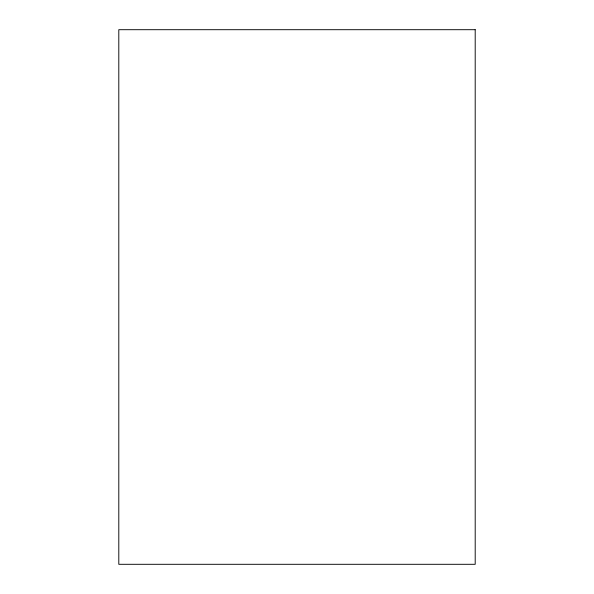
<?xml version="1.0" encoding="UTF-8"?>
<svg xmlns="http://www.w3.org/2000/svg" width="594" height="594" viewBox="0 0 594 594"><rect width="100%" height="100%" fill="white"/><g stroke="black" fill="none" stroke-linecap="round" stroke-linejoin="round"><path stroke-width="0.89" d="M475.2 29.7L118.8 29.7L118.8 564.3L475.2 564.3L475.2 29.7"/></g></svg>
